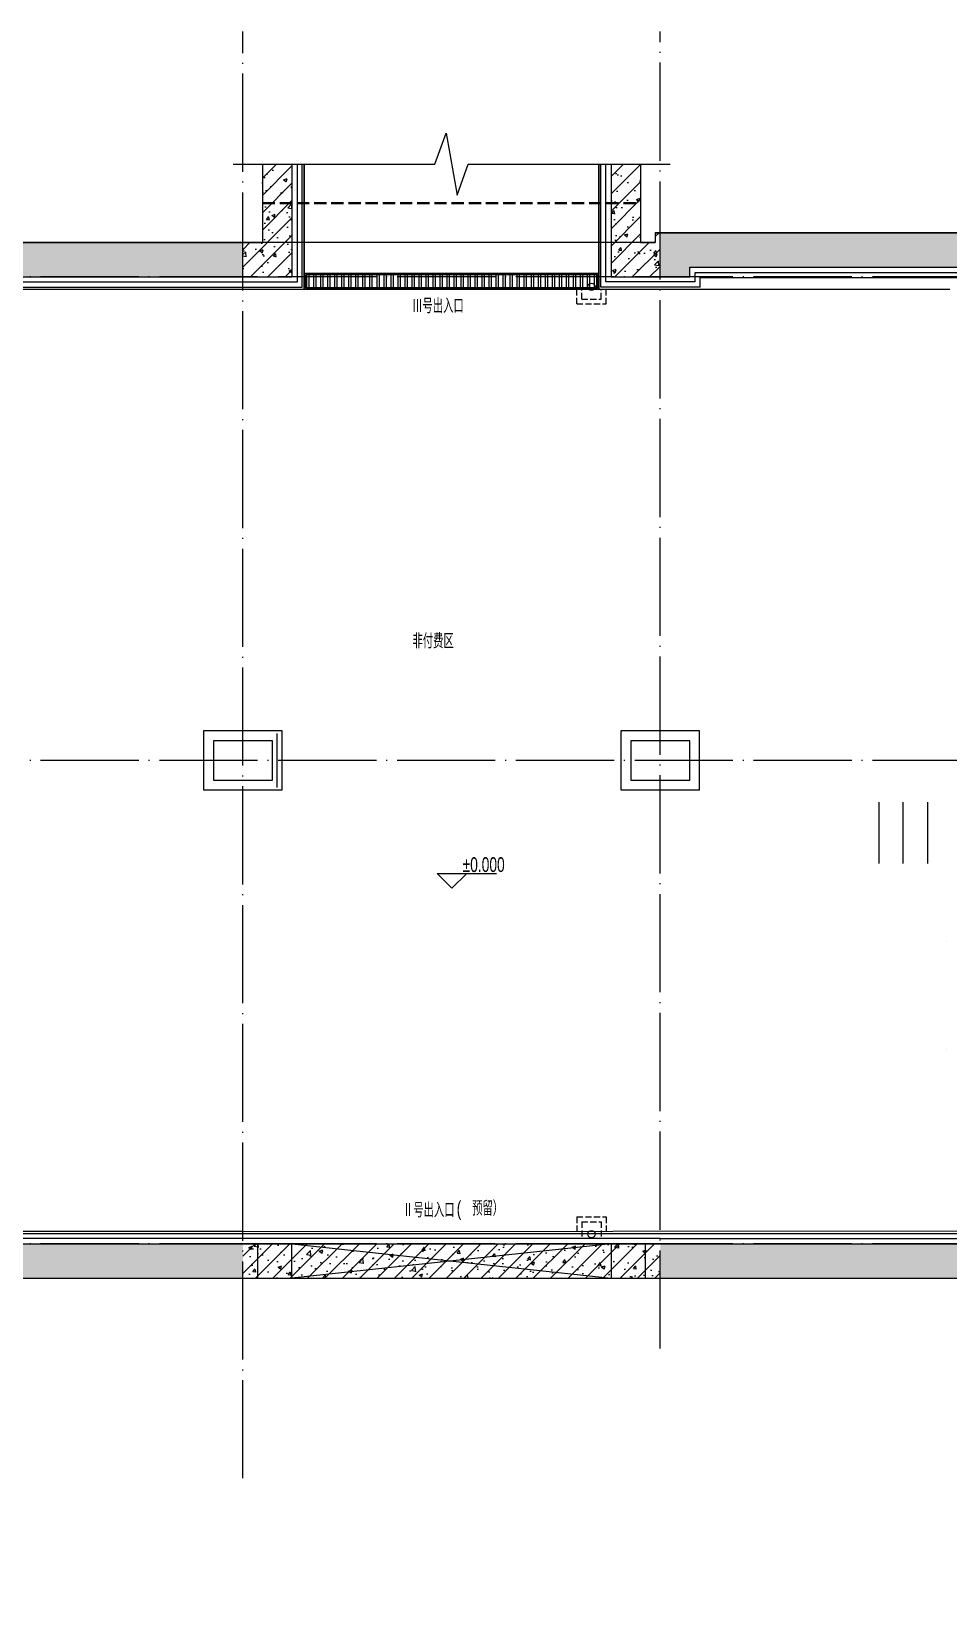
# Model space of a CAD drawing. Extents: x 13114849 to 13479250, y 160225 to 278773.
# Drawn here: x 13409094 to 13427766, y 177392 to 209560 of the extents above; entities that cross this region are included whole.
import ezdxf

# ---------------------------------------------------------------- set-up
doc = ezdxf.new("R2010")
doc.units = 0
doc.header["$LTSCALE"] = 1000
doc.header["$MEASUREMENT"] = 0
doc.linetypes.add('DASH', pattern=[0.35, 0.25, -0.1])
doc.linetypes.add('DOTE', pattern=[2.42, 2, -0.2, 0.02, -0.2])
doc.layers.add('Hvac-Hide', color=8, linetype='Continuous')
doc.layers.add('建筑底图', color=8, linetype='Continuous', lineweight=13)
doc.styles.add('C', font='HZTXT_E', dxfattribs={"width": 0.7, "bigfont": 'HZTXT'})
pattern_1 = [(45, (793255.26, 8e-09), (-176.7766953, 176.7766953), []), (50, (793255.26, 8e-09), (717.260183, -62.752135), [75, -825]), (355, (793255.26, 8e-09), (-138.751334, 752.192134), [60, -660]), (100.4514, (793315, -5.2), (578.50938, 689.439542), [63.74019, -701.14211]), (46.1842, (793255.26, 200), (1067.24105, -165.519014), [112.5, -1237.5]), (96.6356, (793344.2, 186.2), (934.662706, 974.11787), [95.61029, -1051.713]), (351.1842, (793255.3, 200), (934.661945, 974.1186), [90, -990]), (21, (793355.26, 150), (596.907052, -402.61889), [75, -825]), (326, (793355.26, 150), (243.31533, 725.150045), [60, -660]), (71.4514, (793405, 116.45), (840.22263, 322.530497), [63.74019, -701.14211]), (37.5, (793255.26, 8e-09), (12.1598553, 332.893854), [0, -652, 0, -670, 0, -662.5]), (7.5, (793255.26, 8e-09), (263.069537, 394.411712), [0, -382, 0, -637, 0, -252.5]), (327.5, (793032.26, 8e-09), (533.822436, -22.554872), [0, -250, 0, -780, 0, -1035]), (317.5, (792932.26, 8e-09), (583.18617, 100.104982), [0, -325, 0, -518, 0, -735])]

# ---------------------------------------------------------------- blocks, each defined once
blk = doc.blocks.new('_FZH')
blk.add_lwpolyline([(-0.5, -0.5), (0.5, -0.5), (0.5, 0.5), (-0.5, 0.5)], close=True)

msp = doc.modelspace()

# ---------------------------------------------------------------- hatches: boundary and pattern name
at = {"layer": '建筑底图'}
h = msp.add_hatch(dxfattribs=at)
h.set_pattern_fill('钢筋混凝土', color=8, scale=100, style=0)
h.set_pattern_definition(pattern_1)
h.paths.add_polyline_path([(13413797.4, 206859.5), (13413797.4, 205259.5), (13413397.4, 205259.5), (13413397.4, 204559.5), (13414397.4, 204559.5), (13414397.4, 206859.5)])
h = msp.add_hatch(dxfattribs=at)
h.set_pattern_fill('钢筋混凝土', color=8, scale=100, style=0)
h.set_pattern_definition(pattern_1)
h.paths.add_polyline_path([(13421897.4, 205459.5), (13421797.4, 205459.5), (13421797.4, 205259.5), (13421497.4, 205259.5), (13421497.4, 206859.5), (13420897.4, 206859.5), (13420897.4, 204559.5), (13421897.4, 204559.5)])
h = msp.add_hatch(dxfattribs=at)
h.set_pattern_fill('钢筋混凝土', color=8, scale=100, style=0)
h.set_pattern_definition(pattern_1)
h.paths.add_polyline_path([(13421897.4, 205459.5), (13421897.4, 204559.5), (13422497.4, 204559.5), (13422497.4, 204759.5), (13453297.4, 204759.5), (13453297.4, 205459.5)])
h.paths.add_polyline_path([(13333997.4, 206729.5), (13333397.4, 206729.5), (13333397.4, 204559.5), (13413397.4, 204559.5), (13413397.4, 205259.5), (13333997.4, 205259.5)])
h = msp.add_hatch(dxfattribs=at)
h.set_pattern_fill('ANSI32', color=8, scale=30, angle=244.88267, style=0)
h.set_pattern_definition([(90, (13619154.13, 205038.56), (-142.875, 8e-12), []), (90, (13619201.76, 205086.18), (-142.875, 8e-12), [])])
h.paths.add_polyline_path([(13414677.4, 204339.5), (13414677.4, 204609.5), (13420617.4, 204609.5), (13420617.4, 204339.5)])
h = msp.add_hatch(dxfattribs=at)
h.set_pattern_fill('钢筋混凝土', color=256, scale=100, style=0)
h.set_pattern_definition(pattern_1)
h.paths.add_polyline_path([(13413397.4, 184159.5), (13413397.4, 184859.5), (13333397.4, 184859.5), (13333397.4, 182478), (13333997.4, 182478), (13333997.4, 184159.5)])
h = msp.add_hatch(dxfattribs=at)
h.set_pattern_fill('钢筋混凝土', color=8, scale=100, style=0)
h.set_pattern_definition(pattern_1)
h.paths.add_polyline_path([(13413397.4, 184159.5), (13421897.4, 184159.5), (13421897.4, 184859.5), (13413397.4, 184859.5)])
h = msp.add_hatch(dxfattribs=at)
h.set_pattern_fill('钢筋混凝土', color=8, scale=100, style=0)
h.set_pattern_definition(pattern_1)
h.paths.add_polyline_path([(13444197.4, 182459.5), (13443697.4, 182459.5), (13443697.4, 179284.6), (13444197.4, 179284.6)])
h.paths.add_polyline_path([(13443697.4, 182479.5), (13444197.4, 182479.5), (13444197.4, 184659.5), (13438897.4, 184659.5), (13438897.4, 184859.5), (13421897.4, 184859.5), (13421897.4, 184159.5), (13438197.4, 184159.5), (13438197.4, 183959.5), (13443697.4, 183959.5)])

# ---------------------------------------------------------------- linework, layer by layer
at = {"layer": 'Hvac-Hide'}
for p, q in [((13426346.9, 193859.5), (13426346.9, 192609.5)), ((13426846.9, 192609.5), (13426846.9, 193859.5)), ((13427346.9, 192609.5), (13427346.9, 193859.5))]:
    msp.add_line(p, q, dxfattribs=at)
at = {"layer": '建筑底图', "linetype": 'DOTE'}
msp.add_line((13413397.4, 180083), (13413397.4, 209559.5), dxfattribs=at)
at = {"layer": '建筑底图', "color": 8, "linetype": 'DOTE'}
for p, q in [((13421897.4, 182726.1), (13421897.4, 209559.5)), ((13474197.4, 204559.5), (13119297.4, 204559.5)), ((13474197.4, 194709.5), (13119297.4, 194709.5)), ((13474197.4, 184859.5), (13119297.4, 184859.5))]:
    msp.add_line(p, q, dxfattribs=at)
at = {"layer": '建筑底图', "color": 8}
for p, q in [((13413797.4, 206859.5), (13413797.4, 205259.5)), ((13414397.4, 206859.5), (13414397.4, 204559.5)), ((13414507.4, 204459.5), (13414507.4, 206859.5)), ((13414607.4, 204349.5), (13414607.4, 206859.5)), ((13414647.4, 206859.5), (13414647.4, 204309.5)), ((13420647.4, 204309.5), (13420647.4, 206859.5)), ((13420687.4, 204349.5), (13420687.4, 206859.5)), ((13420787.4, 204459.5), (13420787.4, 206859.5)), ((13420897.4, 206859.5), (13420897.4, 204559.5)), ((13421497.4, 206859.5), (13421497.4, 205259.5)), ((13333997.4, 205259.5), (13413797.4, 205259.5)), ((13421497.4, 205259.5), (13421797.4, 205259.5)), ((13421797.4, 205459.5), (13421797.4, 205259.5)), ((13421797.4, 205459.5), (13459597.4, 205459.5)), ((13422497.4, 204759.5), (13460397.4, 204759.5)), ((13422497.4, 204559.5), (13422497.4, 204759.5)), ((13422497.4, 204759.5), (13460397.4, 204759.5)), ((13422607.4, 204459.5), (13422607.4, 204649.5)), ((13422607.4, 204649.5), (13431922.4, 204649.5)), ((13424407.8, 204759.5), (13424903.8, 204759.5)), ((13424697.4, 204649.5), (13431922.4, 204649.5)), ((13333187.4, 204349.5), (13414607.4, 204349.5)), ((13333297.4, 204459.5), (13414507.4, 204459.5)), ((13333397.4, 204559.5), (13414397.4, 204559.5)), ((13422707.4, 204349.5), (13420687.4, 204349.5)), ((13422607.4, 204459.5), (13420787.4, 204459.5)), ((13420897.4, 204559.5), (13422497.4, 204559.5)), ((13422707.4, 204349.5), (13422707.4, 204549.5)), ((13422707.4, 204549.5), (13432022.4, 204549.5)), ((13414097.4, 194159.5), (13414097.4, 195259.5)), ((13368397.4, 185069.5), (13421897.4, 185069.5)), ((13421897.4, 184969.5), (13368397.4, 184969.5)), ((13428497.4, 185116.1), (13413397.4, 185103.8)), ((13421897.4, 185069.5), (13433097, 185069.5)), ((13421897.4, 184969.5), (13433197, 184969.5)), ((13413397.4, 184859.5), (13438897.4, 184859.5)), ((13420897.4, 184859.5), (13414397.4, 184159.5)), ((13414397.4, 184859.5), (13420897.4, 184159.5)), ((13414507.4, 184859.5), (13414647.4, 184859.5)), ((13420787.4, 184859.5), (13420647.4, 184859.5)), ((13413397.4, 184159.5), (13438197.4, 184159.5))]:
    msp.add_line(p, q, dxfattribs=at)
at = {"layer": '建筑底图', "color": 8, "ltscale": 3}
for p, q in [((13414647.4, 204309.5, 0), (13414647.4, 206859.5, 0)), ((13420647.4, 206859.5), (13420647.4, 204309.5)), ((13420647.4, 204309.5), (13427797.4, 204309.5))]:
    msp.add_line(p, q, dxfattribs=at)
at = {"layer": '建筑底图', "color": 8, "linetype": 'DASH'}
for p, q in [((13413797.4, 206079.5), (13421497.4, 206079.5)), ((13413797.4, 206059.5), (13421497.4, 206059.5))]:
    msp.add_line(p, q, dxfattribs=at)
at = {"layer": '建筑底图', "color": 8, "linetype": 'DASH', "ltscale": 0.5}
for p, q in [((13420197.4, 204009.5), (13420197.4, 204309.5)), ((13420297.4, 204109.5), (13420297.4, 204309.5)), ((13420697.4, 204109.5), (13420697.4, 204309.5)), ((13420797.4, 204009.5), (13420797.4, 204309.5)), ((13424297.4, 204309.5), (13424697.4, 204309.5)), ((13420197.4, 204009.5), (13420797.4, 204009.5)), ((13420297.4, 204109.5), (13420697.4, 204109.5)), ((13420197.4, 185409.5), (13420197.4, 185069.5)), ((13420197.4, 185409.5), (13420797.4, 185409.5)), ((13420297.4, 185309.5), (13420297.4, 184969.5)), ((13420297.4, 185309.5), (13420697.4, 185309.5)), ((13420697.4, 185309.5), (13420697.4, 184969.5)), ((13420797.4, 185409.5), (13420797.4, 185069.5))]:
    msp.add_line(p, q, dxfattribs=at)
at = {"layer": '建筑底图'}
for p, q in [((13417355.2, 192403.7), (13418561.2, 192403.7)), ((13417655.2, 192103.7), (13417355.2, 192403.7)), ((13417655.2, 192103.7), (13417955.2, 192403.7)), ((13413397.4, 185109.5), (13333147.4, 185109.5)), ((13333397.4, 184859.5), (13413397.4, 184859.5)), ((13333997.4, 184159.5), (13413397.4, 184159.5))]:
    msp.add_line(p, q, dxfattribs=at)
at = {"layer": '建筑底图', "color": 8}
for points in [[(13311597.4, 184159.5), (13438197.4, 184159.5), (13438197.4, 183959.5), (13443697.4, 183959.5), (13443697.4, 171509.5), (13434297, 171509.5), (13434297, 165209.5), (13477297.4, 165209.5), (13477297.4, 178509.5), (13473697.4, 180533.5), (13473697.4, 207859.5), (13459597.4, 207859.5), (13459597.4, 205459.5), (13421797.4, 205459.5), (13421797.4, 205259.5), (13333997.4, 205259.5)], [(13333147.4, 207229.5), (13333147.4, 204309.5), (13427497.4, 204309.5)], [(13422497.4, 204559.5), (13422497.4, 204759.5), (13456172.4, 204759.5)]]:
    msp.add_lwpolyline(points, dxfattribs=at)
at = {"layer": '建筑底图'}
msp.add_lwpolyline([(13413197.4, 206859.5), (13417309.9, 206859.5), (13417539.2, 207489.5), (13417761.3, 206229.5), (13417984.9, 206859.5), (13422097.4, 206859.5)], dxfattribs=at)
at = {"layer": '建筑底图', "color": 8}
for points in [[(13414647.4, 204309.5), (13414647.4, 204639.5), (13420647.4, 204639.5), (13420647.4, 204309.5)], [(13414677.4, 204339.5), (13414677.4, 204609.5), (13420617.4, 204609.5), (13420617.4, 204339.5)], [(13414197.4, 194109.5), (13414197.4, 195309.5), (13412597.4, 195309.5), (13412597.4, 194109.5)], [(13422697.4, 195309.5), (13421097.4, 195309.5), (13421097.4, 194109.5), (13422697.4, 194109.5)]]:
    msp.add_lwpolyline(points, close=True, dxfattribs=at)
for centre in [(13420497.4, 204359.5), (13420497.4, 185059.5)]:
    msp.add_circle(centre, 75, dxfattribs=at)

# ---------------------------------------------------------------- block references
at = {"layer": '建筑底图', "color": 8, "rotation": 270}
for p, xscale, yscale, zscale in [((13413397.4, 194709.5), 800, 1200, 1200), ((13421897.4, 194709.5), 800, 1200, 1200), ((13414047.4, 184509.5), 699.9992831174168, 700.0066567547619, 700.0066567547619), ((13421247.4, 184509.5), 699.9992831173586, 700.0066567547619, 700.0066567547619)]:
    msp.add_blockref('_FZH', p, dxfattribs=dict(at, xscale=xscale, yscale=yscale, zscale=zscale))

# ---------------------------------------------------------------- texts
at = {"layer": '建筑底图', "style": 'C', "width": 0.7}
for s, p in [('Ⅲ号出入口', (13416845.5, 203820.5)), ('非付费区', (13416851.3, 196992.5)), ('%%P0.000', (13417872.9, 192436.7)), ('Ⅱ号出入口', (13416657.3, 185398.1)), ('(', (13417752.3, 185434.1)), ('预留）', (13418067.3, 185434.1))]:
    msp.add_text(s, height=300, dxfattribs=at).set_placement(p)
at = {"layer": '建筑底图', "color": 8, "ltscale": 3, "style": 'C', "width": 0.6}
for p in [(13427733.8, 192324.8), (13427733.8, 191024.8), (13427733.8, 190124.8), (13427733.8, 188824.8), (13427733.8, 187924.8)]:
    msp.add_text('V', height=3, dxfattribs=at).set_placement(p)

doc.saveas('drawing.dxf')
